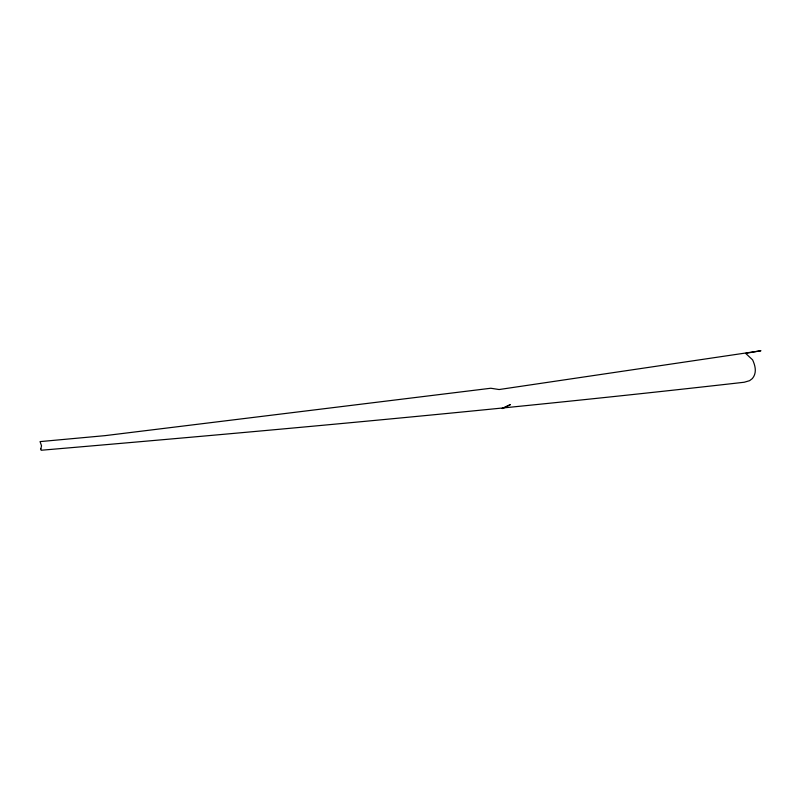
<?xml version="1.0" encoding="UTF-8"?>
<svg xmlns="http://www.w3.org/2000/svg" width="801" height="801" viewBox="0 0 801 801"><rect width="100%" height="100%" fill="white"/><g stroke="black" fill="none" stroke-linecap="round" stroke-linejoin="round"><path stroke-width="1.2" d="M40.821 448.83L41.141 450.252C275.724 430.157 510.257 408.85 744.209 382.247L749.566 380.685L752.359 378.563C757.035 372.916 755.393 365.937 752.6 359.859L745.641 353.361L760.95 350.748L499.113 389.536L490.813 388.245L105.031 435.644L40.05 441.611L41.542 445.857L40.821 448.83M510.347 404.615L502.287 408.53L510.347 404.615"/></g></svg>
